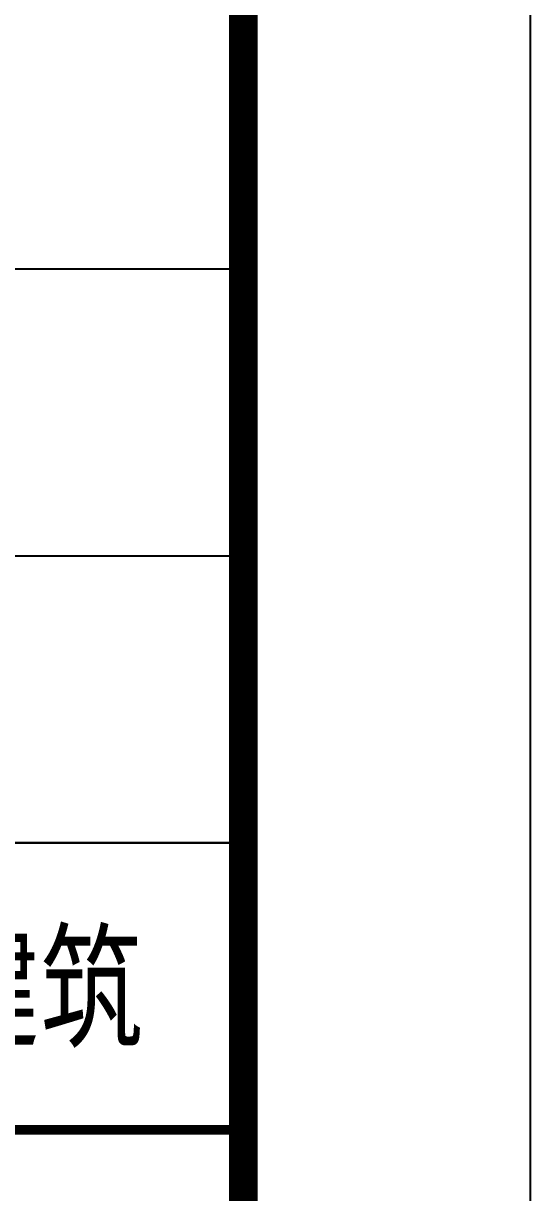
# Model space of a CAD drawing. Extents: x 28773 to 175644, y 7355 to 486294.
# Drawn here: x 152879 to 154644, y 139733 to 143807 of the extents above; entities that cross this region are included whole.
import ezdxf

# ---------------------------------------------------------------- set-up
doc = ezdxf.new("R2010")
doc.units = 0
doc.header["$LTSCALE"] = 1000
doc.header["$MEASUREMENT"] = 0
doc.layers.add('PUB_TITLE', color=7, linetype='Continuous')
doc.layers.add('TWT_TITLE', color=7, linetype='Continuous')
doc.styles.add('-宋体', font='', dxfattribs={"width": 0.8})
doc.styles.get('-宋体').set_extended_font_data('SimSun')

msp = doc.modelspace()

# ---------------------------------------------------------------- linework, layer by layer
for p, q in [((145644.1, 142951.4), (153644.1, 142951.4)), ((145644.1, 141951.4), (153644.1, 141951.4)), ((145644.1, 140951.4), (153644.1, 140951.4)), ((153644.1, 140951.4), (151044.1, 140951.4))]:
    msp.add_line(p, q)
at = {"const_width": 34}
msp.add_lwpolyline([(145644.1, 139951.4), (153644.1, 139951.4)], dxfattribs=at)
at = {"layer": 'PUB_TITLE', "const_width": 100}
msp.add_lwpolyline([(145644.1, 186351), (153644.1, 186351), (153644.1, 128951.4), (145644.1, 128951.4)], close=True, dxfattribs=at)
at = {"layer": 'TWT_TITLE'}
msp.add_lwpolyline([(70544.1, 127951.4), (154644.1, 127951.4), (154644.1, 187351.4), (70544.1, 187351.4)], close=True, dxfattribs=at)
at = {"layer": 'TWT_TITLE', "const_width": 100}
msp.add_lwpolyline([(73044.1, 128951.4), (153644.1, 128951.4), (153644.1, 186351.4), (73044.1, 186351.4)], close=True, dxfattribs=at)

# ---------------------------------------------------------------- texts
at = {"style": '-宋体', "width": 0.75}
msp.add_text('建筑', height=350, dxfattribs=at).set_placement((152578.5, 140274.4))

doc.saveas('drawing.dxf')
